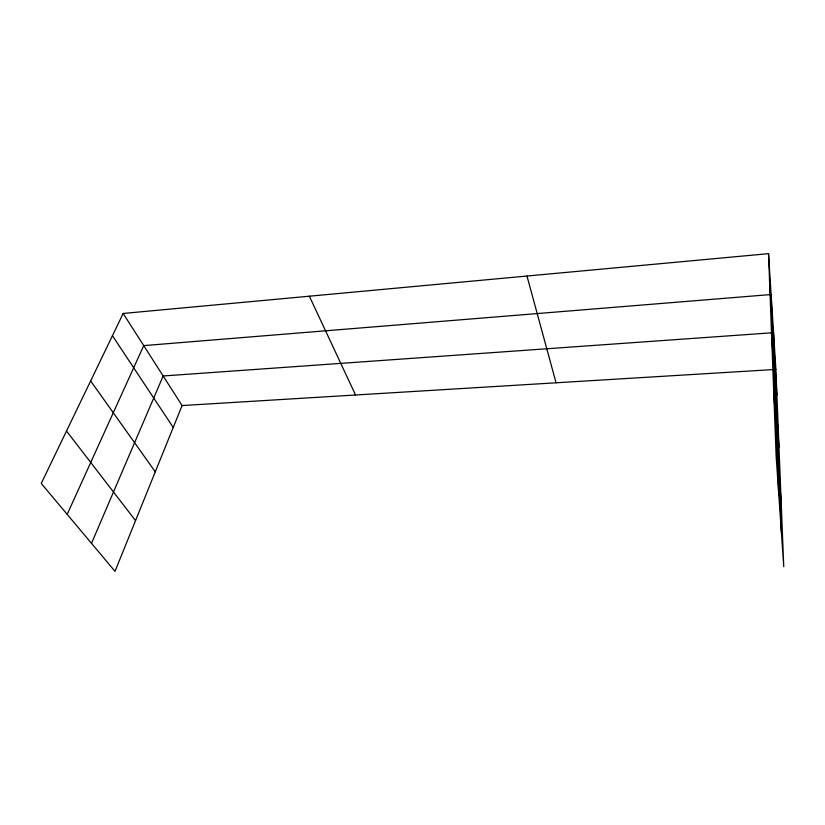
<?xml version="1.0" encoding="UTF-8"?>
<svg xmlns="http://www.w3.org/2000/svg" width="825" height="825" viewBox="0 0 825 825"><rect width="100%" height="100%" fill="white"/><g stroke="black" fill="none" stroke-linecap="round" stroke-linejoin="round"><path stroke-width="1.24" d="M123.162 313.459L182.088 405.56L115.005 571.343L41.25 483.46L123.162 313.459L768.529 253.657L775.892 369.414L783.75 566.662L776.129 456.112L768.529 253.657M91.503 543.335L163.164 375.983L773.551 332.681L781.357 531.97M67.186 514.367L143.736 345.613L771.127 294.525L778.841 495.567M182.088 405.56L775.892 369.414M66.505 431.032L135.537 520.616M90.647 380.933L155.286 471.807M112.437 335.703L173.229 427.463M309.375 296.206L355.554 395M526.979 276.035L556.06 382.8M773.737 392.391L781.306 505.282M771.488 332.578L778.986 447.088M769.498 279.469L776.903 394.927"/></g></svg>
